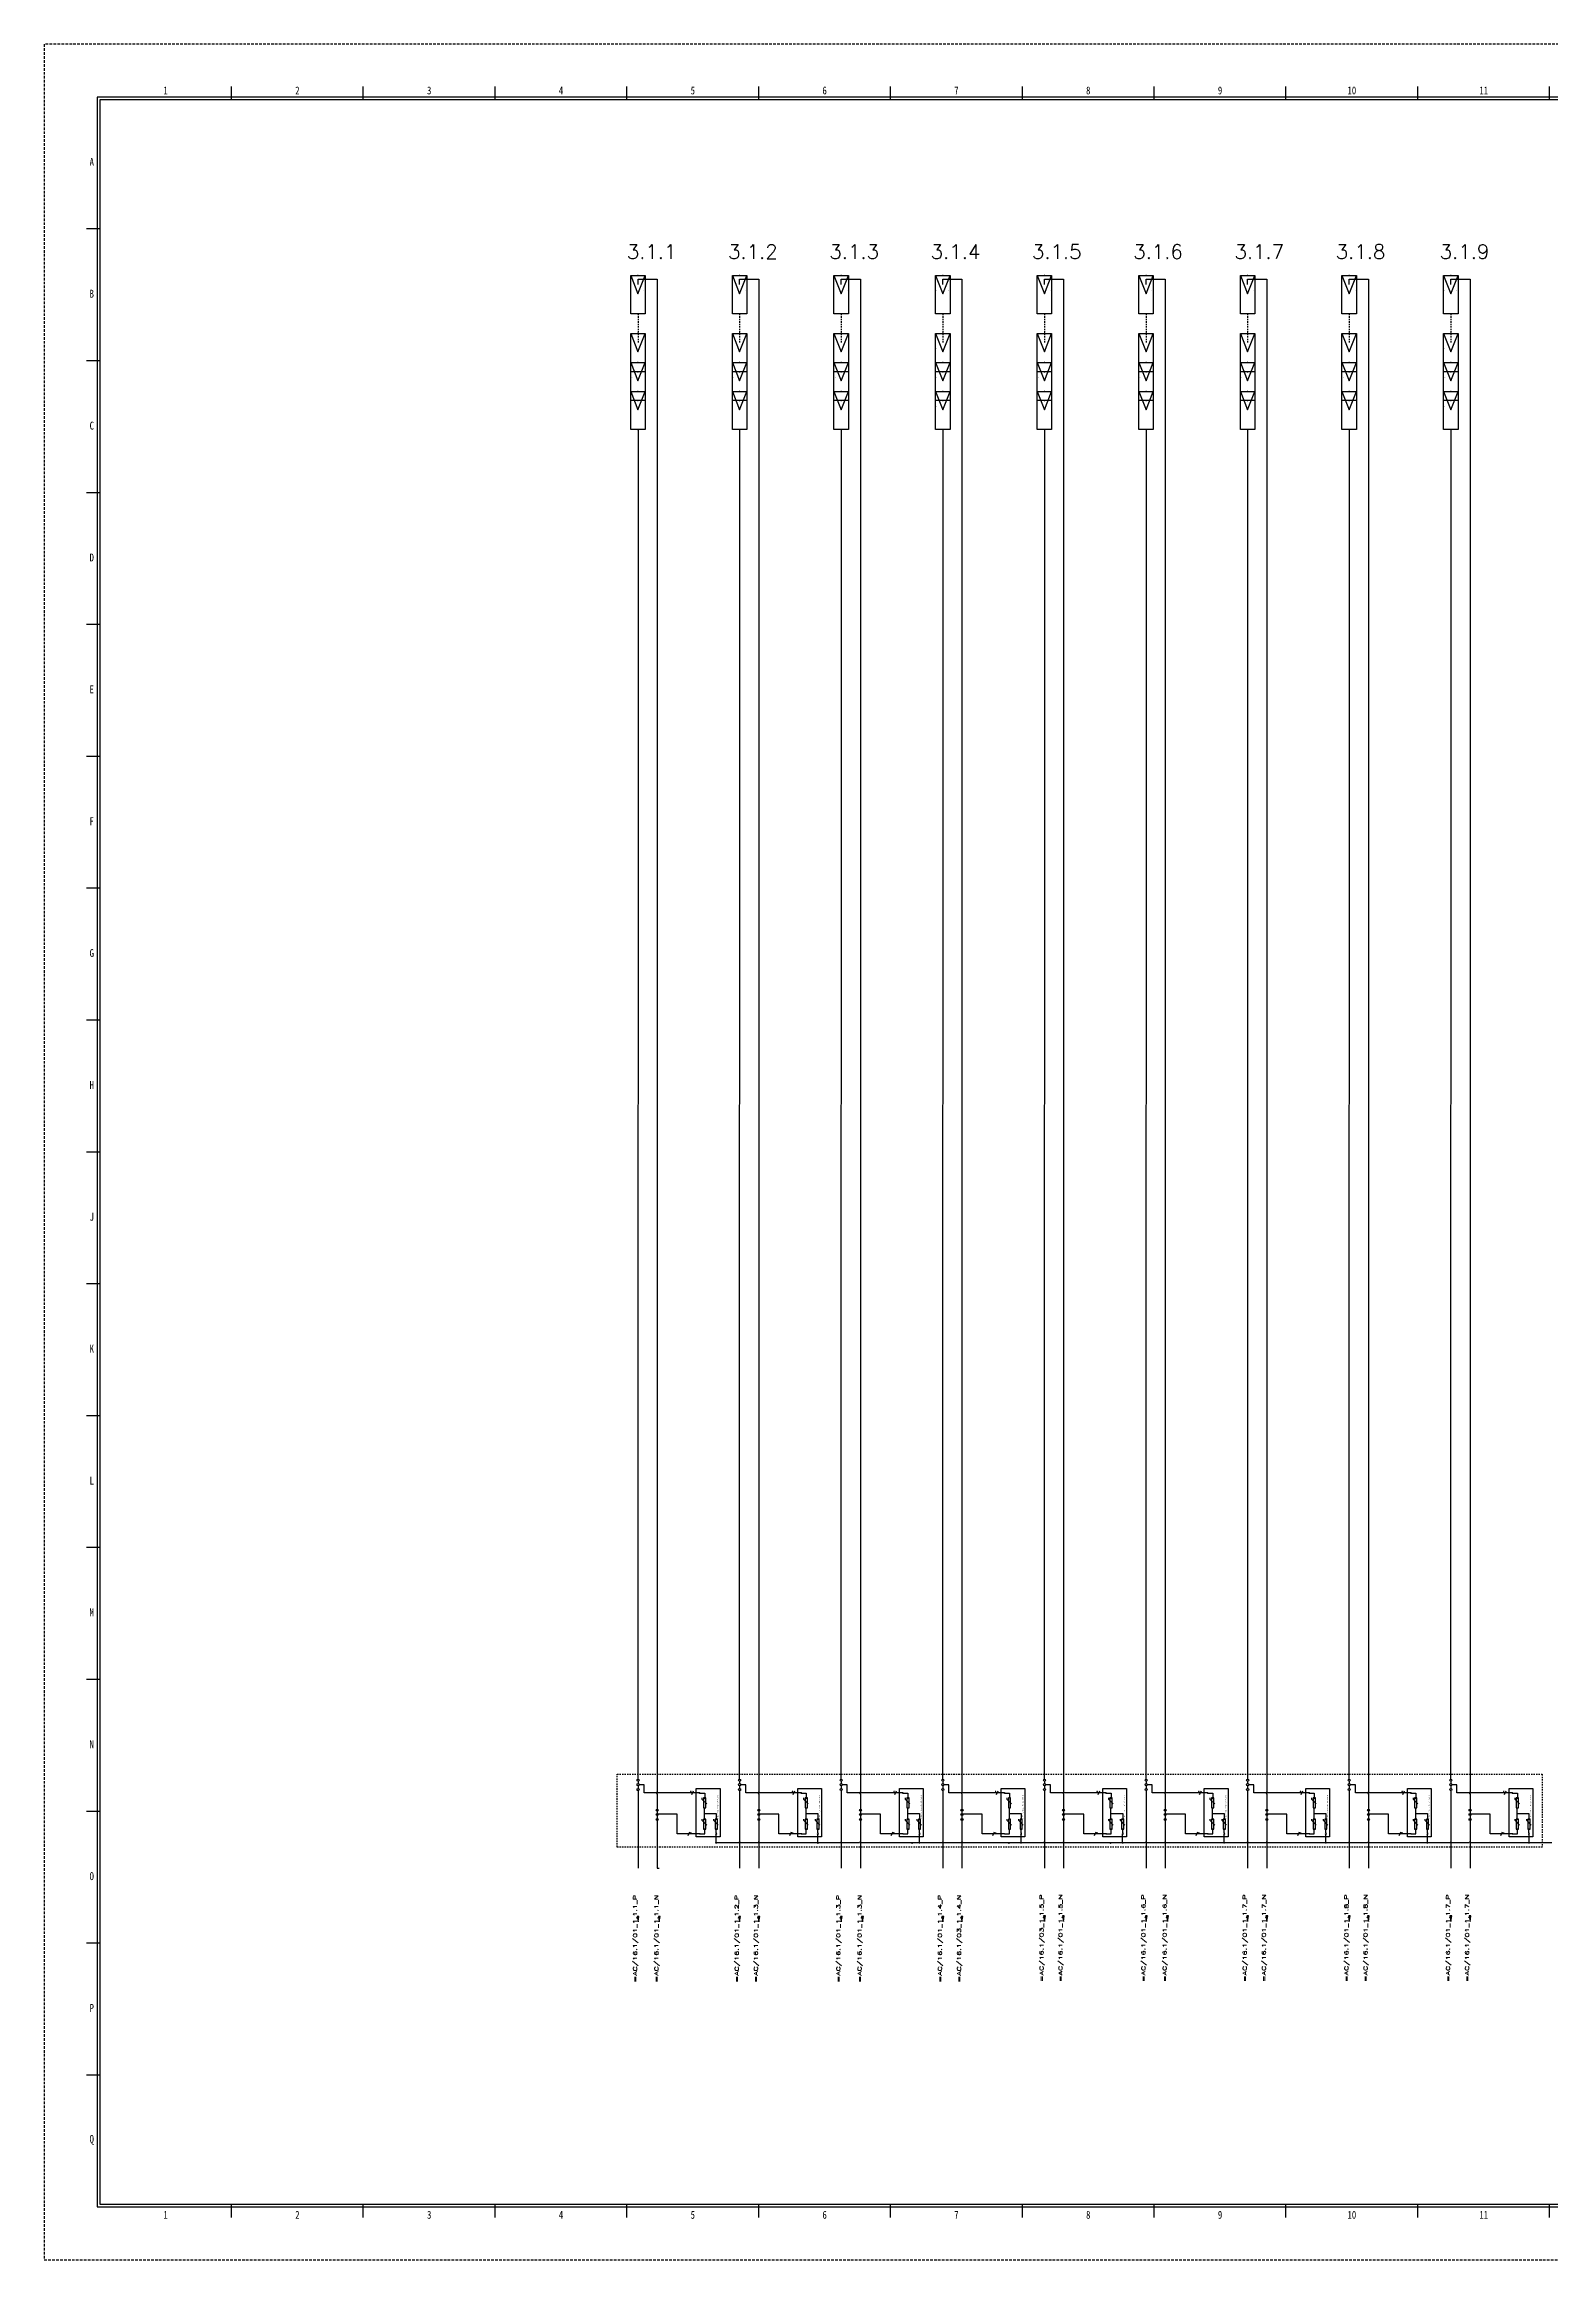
# Model space of a CAD drawing. Header units: inches. Extents: x 6 to 1968, y -75 to 125.
# Drawn here: x 1043.3 to 1179.5, y -75.3 to 124.8 of the extents above; entities that cross this region are included whole.
import ezdxf
from ezdxf.enums import TextEntityAlignment as Align

# ---------------------------------------------------------------- set-up
doc = ezdxf.new("R2010")
doc.units = ezdxf.units.IN
doc.header["$MEASUREMENT"] = 0
doc.linetypes.add('DASHEDX2', pattern=[1.5, 1, -0.5])
doc.linetypes.add('HIDDEN2', pattern=[0.1875, 0.125, -0.0625])
for name, color, linetype in [('COMMENT', 4, 'Continuous'), ('GRN_10AWG', 3, 'Continuous'), ('GRN_12AWG', 3, 'Continuous'), ('GRY_20AWG', 9, 'Continuous'), ('LOCBOX', 92, 'HIDDEN2'), ('MISC', 2, 'Continuous'), ('RED_12AWG', 1, 'Continuous'), ('SYMS', 7, 'Continuous'), ('TAGS', 51, 'Continuous'), ('Title Block', 7, 'Continuous'), ('WIREREF', 61, 'Continuous'), ('ZUWAKU', 7, 'Continuous')]:
    doc.layers.add(name, color=color, linetype=linetype)
doc.styles.add('WD', font='romans.shx')
doc.styles.add('WD_IEC', font='isocp2.shx', dxfattribs={"width": 0.9, "height": 4})

# ---------------------------------------------------------------- blocks, each defined once
blk = doc.blocks.new('HA1S4')
for points in [[(0, 0), (-0.031, 0), (0, -0.094), (0.031, 0), (0, 0)], [(0.016, -0.011), (-0.016, -0.011), (0, -0.058), (0.016, -0.011)]]:
    blk.add_lwpolyline(points)
at = {"style": 'WD', "flags": 1}
for tag, p in [('X2TERM01', (0, 0)), ('SIGCODE', (0.035, -0.083))]:
    blk.add_attdef(tag, p, '', height=0.01, dxfattribs=at)
at = {"style": 'WD', "width": 0.7}
for tag, p in [('XREF', (0.088, -0.062)), ('DESC1', (0.088, 0.113))]:
    blk.add_attdef(tag, p, '', height=0.125, dxfattribs=at)
at = {"style": 'WD', "width": 0.8, "flags": 8}
blk.add_attdef('WIRENO', text='', height=0.125, dxfattribs=at).set_placement((0, -0.259), align=Align.CENTER)
blk = doc.blocks.new('WDDOT')
for radius in [0.03, 0.0187, 0.00929]:
    blk.add_circle((0, 0), radius)
blk = doc.blocks.new('HT0_01')
for p, q in [((-0.0625, 0.0625), (0.0625, 0.0625)), ((-0.0625, -0.0625), (-0.0625, 0.0625)), ((0.0625, 0.0625), (0.0625, -0.0625)), ((0.0625, -0.0625), (-0.0625, -0.0625))]:
    blk.add_line(p, q)
at = {"style": 'WD', "flags": 1}
for tag, p in [('X4TERM01', (-0.0625, 0)), ('X2TERM01', (0, 0.0625)), ('X1TERM01', (0.0625, 0)), ('X8TERM01', (0, -0.0625))]:
    blk.add_attdef(tag, p, '', height=0.01, dxfattribs=at)
blk = doc.blocks.new('PVM')
at = {"color": 5}
for p, q in [((2.64, 1), (1.37, 0.5)), ((1.37, 0.5), (2.64, 0))]:
    blk.add_line(p, q, dxfattribs=at)
blk.add_lwpolyline([(0, 1), (2.64, 1), (2.64, 0), (0, 0)], close=True, dxfattribs=at)
at = {"layer": 'SYMS', "color": 5, "xscale": 0.3699338068975089, "yscale": 0.3699338068975089, "zscale": 0.3699338068975089}
for p in [(0, 0.5), (2.64, 0.5)]:
    blk.add_blockref('HT0_01', p, dxfattribs=at)
at = {"color": 5, "char_height": 0.065, "attachment_point": 1}
for s, insert, rotation in [('+', (1.62, 0.88), 180), ('-', (1.57, 0.07), 90)]:
    blk.add_mtext_dynamic_manual_height_columns(s, width=0.0989, gutter_width=0.325, heights=[0], dxfattribs=dict(at, insert=insert, rotation=rotation))
blk = doc.blocks.new('HT0_02')
blk.add_circle((0, 0), 0.0699)
at = {"style": 'WD', "flags": 1}
for tag, p in [('X4TERM01', (-0.07, 0)), ('X2TERM01', (0, 0.07)), ('X1TERM01', (0.07, 0)), ('X8TERM01', (0, -0.07))]:
    blk.add_attdef(tag, p, '', height=0.01, dxfattribs=at)
blk = doc.blocks.new('HGND4')
for p, q in [((0, 0), (10, 0)), ((10, -4), (10, 4)), ((11, -2), (11, 2)), ((12, -1), (12, 1))]:
    blk.add_line(p, q)
blk.add_circle((10, 0), 5)
at = {"style": 'WD_IEC'}
for tag, p in [('TAG1', (2, 5)), ('INST', (2, 12)), ('LOC', (2, 8))]:
    blk.add_attdef(tag, text='', height=2.5, dxfattribs=at).set_placement(p, align=Align.RIGHT)
at = {"style": 'WD_IEC', "flags": 1}
blk.add_attdef('X4TERM01', (0, 0), '', height=0.32, dxfattribs=at)
blk = doc.blocks.new('VT0_05')
blk.add_lwpolyline([(0.1, -0.1), (0, 0.1), (-0.1, -0.1)], close=True)
at = {"style": 'WD', "flags": 1}
for tag, p in [('X2TERM01', (0, 0.1)), ('X1TERM01', (0, 0)), ('X4TERM01', (0, 0)), ('X8TERM01', (0, -0.1))]:
    blk.add_attdef(tag, p, '', height=0.01, dxfattribs=at)
blk = doc.blocks.new('Lightening Surge Arrestor')
at = {"color": 7}
for p, q in [((0.5, 2.92), (0.5, 2.83)), ((0.5, 2.83), (0.83, 2.5)), ((0.5, 1.46), (0.5, 1.37)), ((0.5, 1.37), (0.83, 1.04)), ((1.31, 1.46), (1.31, 1.37)), ((1.31, 1.37), (1.63, 1.04))]:
    blk.add_line(p, q, dxfattribs=at)
for points in [[(0.11, 3.57), (1.75, 3.57), (1.75, 0.22), (0.11, 0.22)], [(0.77, 2.92), (0.61, 2.92), (0.61, 2.23), (0.77, 2.23)], [(0.77, 1.46), (0.61, 1.46), (0.61, 0.76), (0.77, 0.76)], [(1.57, 1.46), (1.42, 1.46), (1.42, 0.76), (1.57, 0.76)]]:
    blk.add_lwpolyline(points, close=True, dxfattribs=at)
at = {"layer": 'GRY_20AWG', "color": 7}
blk.add_line((1.49, 0.5), (1.49, 0.47), dxfattribs=at)
at = {"layer": 'RED_12AWG', "color": 7}
for p, q in [((0.38, 3.25), (0.69, 3.25)), ((0.69, 3.25), (0.69, 2.93)), ((0.69, 2.92), (0.68, 2.92)), ((0.68, 1.46), (0.68, 2.23)), ((0.68, 1.83), (1.49, 1.83)), ((1.49, 1.83), (1.49, 1.47)), ((0.69, 1.46), (0.68, 1.46)), ((0.69, 0.43), (0.69, 0.77)), ((1.49, 0.5), (1.49, 0.76))]:
    blk.add_line(p, q, dxfattribs=at)
at = {"layer": 'RED_12AWG', "color": 0}
blk.add_line((0.38, 0.43), (0.69, 0.43), dxfattribs=at)
at = {"layer": 'SYMS', "color": 7}
for name, p, xscale, yscale, zscale in [('HT0_02', (0.36, 3.25), 0.3314421991292846, 0.3314421991292846, 0.3314421991292846), ('VT0_05', (0.69, 2.92), 0.1052161047490845, 0.1052161047490845, 0.1052161047490845), ('VT0_05', (0.69, 1.46), 0.1052161047490845, 0.1052161047490845, 0.1052161047490845), ('HT0_02', (0.69, 1.46), 0.01504368401050088, 0.01504368401050088, 0.01504368401050088), ('VT0_05', (1.49, 1.46), 0.1052161047490845, 0.1052161047490845, 0.1052161047490845)]:
    blk.add_blockref(name, p, dxfattribs=dict(at, xscale=xscale, yscale=yscale, zscale=zscale))
at = {"layer": 'SYMS', "color": 7, "xscale": -0.1052161047490845, "yscale": 0.1052161047490845, "zscale": 0.1052161047490845, "rotation": 180}
for p in [(0.69, 2.23), (0.69, 0.77), (1.49, 0.77)]:
    blk.add_blockref('VT0_05', p, dxfattribs=at)
at = {"layer": 'SYMS', "xscale": 0.3314421991292846, "yscale": 0.3314421991292846, "zscale": 0.3314421991292846}
blk.add_blockref('HT0_02', (0.36, 0.43), dxfattribs=at)
at = {"layer": 'SYMS', "color": 7}
ref = blk.add_blockref('HGND4', (1.49, 0.47), dxfattribs=dict(at, xscale=0.005, yscale=0.005, zscale=0.005, rotation=270))
ref.add_attrib('TAG1', 'PE', dxfattribs={"layer": 'TAGS', "height": 0.0125, "rotation": 270, "style": 'WD_IEC'}).set_placement((1.51, 0.46), align=Align.RIGHT)
at = {"color": 7, "insert": (1.57, 1.49), "char_height": 0.065, "attachment_point": 1, "rotation": 90}
blk.add_mtext_dynamic_manual_height_columns('YCS6-C-T1/T2-1000DC-PV/20KA-40KA', width=1.8749, gutter_width=0.325, heights=[0], dxfattribs=at)
at = {"color": 7}
for tag, p in [('+', (0.45, 3.31)), ('-', (0.46, 0.49))]:
    blk.add_attdef(tag, p, '', height=0.065, dxfattribs=at)
blk.add_attdef('YCS6-C-T1/T2-1000DC-PV/20KA-40KA', (1.65, 1.49), '', height=0.065, rotation=90, dxfattribs=at)
blk = doc.blocks.new('VT0_02')
blk.add_circle((0, 0), 0.0699)
at = {"style": 'WD', "flags": 1}
for tag, p in [('X4TERM01', (-0.07, 0)), ('X2TERM01', (0, 0.07)), ('X1TERM01', (0.07, 0)), ('X8TERM01', (0, -0.07))]:
    blk.add_attdef(tag, p, '', height=0.01, dxfattribs=at)
blk = doc.blocks.new('HW01')
for p, q in [((0.06, 0.12), (-0.06, -0.12)), ((0.03, 0), (-0.03, 0))]:
    blk.add_line(p, q)
at = {"style": 'WD', "width": 0.8}
blk.add_attdef('TAG1', text='', height=0.125, dxfattribs=at).set_placement((-0.03, 0.03), align=Align.RIGHT)
at = {"style": 'WD', "width": 0.7, "flags": 1}
for tag, p in [('INST', (0, 0.36)), ('LOC', (0, 0.19)), ('DESC1', (0, -0.46)), ('DESC2', (0, -0.61)), ('XREF', (0, -0.3))]:
    blk.add_attdef(tag, text='', height=0.125, dxfattribs=at).set_placement(p, align=Align.CENTER)
at = {"style": 'WD', "flags": 1}
for tag, p in [('X4TERM01', (-0.03, 0)), ('X1TERM01', (0.03, 0))]:
    blk.add_attdef(tag, p, '', height=0.0125, dxfattribs=at)
at = {"linetype": 'Continuous', "style": 'WD', "flags": 9}
blk.add_attdef('ASSYCODE', text='', height=0.01, dxfattribs=at).set_placement((0.03, 0.04), align=Align.CENTER)
at = {"style": 'WD'}
for tag, p in [('X2LINK', (0, 0.12)), ('X8LINK', (0, -0.12))]:
    blk.add_attdef(tag, p, '', height=0.01, dxfattribs=at)
at = {"style": 'WD', "flags": 9}
blk.add_attdef('FAMILY', text='', height=0.01, dxfattribs=at).set_placement((0.02, 0.12), align=Align.CENTER)
at = {"style": 'WD', "width": 0.8}
blk.add_attdef('RATING1', (0.09, 0.03), '', height=0.125, dxfattribs=at)
at = {"style": 'WD', "width": 0.8, "flags": 1}
blk.add_attdef('MFG', text='', height=0.0938, dxfattribs=at).set_placement((-0.12, -0.03), align=Align.TOP_RIGHT)
blk.add_attdef('CAT', text='', height=0.0938, dxfattribs=at).set_placement((0.03, -0.03), align=Align.TOP_LEFT)
blk = doc.blocks.new('JIS_border_a0')
at = {"layer": 'ZUWAKU'}
for p, q in [((71, 819), (71, 824)), ((121, 819), (121, 824)), ((171, 819), (171, 824)), ((221, 819), (221, 824)), ((271, 819), (271, 824)), ((321, 819), (321, 824)), ((371, 819), (371, 824)), ((421, 819), (421, 824)), ((471, 819), (471, 824)), ((521, 819), (521, 824)), ((571, 819), (571, 824)), ((21, 770), (16, 770)), ((21, 720), (16, 720)), ((21, 670), (16, 670)), ((21, 620), (16, 620)), ((21, 570), (16, 570)), ((21, 520), (16, 520)), ((21, 470), (16, 470)), ((21, 420), (16, 420)), ((21, 370), (16, 370)), ((21, 320), (16, 320)), ((21, 270), (16, 270)), ((21, 220), (16, 220)), ((21, 170), (16, 170)), ((21, 120), (16, 120)), ((21, 70), (16, 70)), ((71, 16), (71, 21)), ((121, 16), (121, 21)), ((171, 16), (171, 21)), ((221, 16), (221, 21)), ((271, 16), (271, 21)), ((321, 16), (321, 21)), ((371, 16), (371, 21)), ((421, 16), (421, 21)), ((471, 16), (471, 21)), ((521, 16), (521, 21)), ((571, 16), (571, 21))]:
    blk.add_line(p, q, dxfattribs=at)
at = {"layer": 'ZUWAKU', "color": 5}
for p, q in [((20, 820), (20, 20)), ((1169, 820), (20, 820)), ((21, 819), (21, 21)), ((1168, 819), (21, 819)), ((20, 20), (1169, 20)), ((21, 21), (1168, 21))]:
    blk.add_line(p, q, dxfattribs=at)
at = {"layer": 'ZUWAKU', "color": 5, "linetype": 'DASHEDX2'}
blk.add_lwpolyline([(0, 0), (1188, 0), (1188, 840), (0, 840)], close=True, dxfattribs=at)
at = {"layer": 'COMMENT', "width": 0.8}
for s, p in [('1', (46, 822.5)), ('2', (96, 822.5)), ('3', (146, 822.5)), ('4', (196, 822.5)), ('5', (246, 822.5)), ('6', (296, 822.5)), ('7', (346, 822.5)), ('8', (396, 822.5)), ('9', (446, 822.5)), ('10', (496, 822.5)), ('11', (546, 822.5)), ('A', (18, 795.43)), ('B', (18, 745.43)), ('C', (18, 695.43)), ('D', (18, 645.43)), ('E', (18, 595.43)), ('F', (18, 545.43)), ('G', (18, 495.43)), ('H', (18, 445.43)), ('J', (18, 395.43)), ('K', (18, 345.43)), ('L', (18, 295.43)), ('M', (18, 245.43)), ('N', (18, 195.43)), ('O', (18, 145.43)), ('P', (18, 95.43)), ('Q', (18, 45.43)), ('1', (46, 17)), ('2', (96, 17)), ('3', (146, 17)), ('4', (196, 17)), ('5', (246, 17)), ('6', (296, 17)), ('7', (346, 17)), ('8', (396, 17)), ('9', (446, 17)), ('10', (496, 17)), ('11', (546, 17))]:
    blk.add_text(s, height=3, dxfattribs=at).set_placement(p, align=Align.MIDDLE)

msp = doc.modelspace()

# ---------------------------------------------------------------- linework, layer by layer
at = {"layer": 'GRN_10AWG'}
for p, q in [((1113.18, -37.65), (1113.18, -36.87)), ((1122.36, -37.65), (1122.36, -36.87)), ((1131.54, -37.65), (1131.54, -36.87)), ((1149.89, -37.65), (1149.89, -36.87))]:
    msp.add_line(p, q, dxfattribs=at)
at = {"layer": 'GRN_10AWG', "color": 7}
for p, q in [((1140.71, -37.65), (1140.71, -36.87)), ((1159.07, -37.65), (1159.07, -36.87)), ((1168.25, -37.65), (1168.25, -36.87)), ((1177.43, -37.65), (1177.43, -36.87))]:
    msp.add_line(p, q, dxfattribs=at)
at = {"layer": 'GRN_12AWG'}
for p, q in [((1104, -37.64), (1104, -36.85)), ((1104.15, -37.64), (1104, -37.64)), ((1106.04, -37.64), (1104.15, -37.64)), ((1107.77, -37.64), (1106.17, -37.64)), ((1115.22, -37.64), (1107.9, -37.64)), ((1116.95, -37.64), (1115.35, -37.64)), ((1124.4, -37.64), (1117.08, -37.64)), ((1133.58, -37.64), (1126.26, -37.64)), ((1135.31, -37.64), (1133.71, -37.64)), ((1142.76, -37.64), (1135.44, -37.64)), ((1144.49, -37.64), (1142.89, -37.64)), ((1151.94, -37.64), (1144.62, -37.64)), ((1153.67, -37.64), (1152.07, -37.64)), ((1161.12, -37.64), (1153.8, -37.64)), ((1162.85, -37.64), (1161.25, -37.64)), ((1170.3, -37.64), (1162.98, -37.64)), ((1172.03, -37.64), (1170.43, -37.64)), ((1179.48, -37.64), (1172.16, -37.64))]:
    msp.add_line(p, q, dxfattribs=at)
at = {"layer": 'GRN_12AWG', "color": 7}
msp.add_line((1126.13, -37.64), (1124.53, -37.64), dxfattribs=at)
at = {"layer": 'GRN_12AWG'}
for centre in [(1106.11, -37.64), (1107.84, -37.64), (1115.29, -37.64), (1117.02, -37.64), (1133.65, -37.64), (1135.38, -37.64), (1142.83, -37.64), (1144.56, -37.64), (1152.01, -37.64), (1153.74, -37.64), (1161.19, -37.64), (1170.37, -37.64), (1172.1, -37.64)]:
    msp.add_arc(centre, 0.0654, 0, 180, dxfattribs=at)
at = {"layer": 'GRN_12AWG', "color": 7}
for centre in [(1124.47, -37.64), (1126.2, -37.64), (1162.92, -37.64)]:
    msp.add_arc(centre, 0.0654, 0, 180, dxfattribs=at)
at = {"layer": 'LOCBOX', "color": 7}
msp.add_lwpolyline([(1095.04, -31.45), (1178.63, -31.45), (1178.63, -38.02), (1095.04, -38.02)], close=True, dxfattribs=at)
at = {"layer": 'RED_12AWG', "color": 7}
for p, q in [((1096.93, 103.08), (1096.93, 103.57)), ((1096.93, 103.57), (1098.66, 103.57)), ((1106.11, 103.08), (1106.11, 103.57)), ((1106.11, 103.57), (1107.84, 103.57)), ((1115.29, 103.08), (1115.29, 103.57)), ((1115.29, 103.57), (1117.02, 103.57)), ((1124.47, 103.08), (1124.47, 103.57)), ((1124.47, 103.57), (1126.2, 103.57)), ((1133.65, 103.08), (1133.65, 103.57)), ((1133.65, 103.57), (1135.38, 103.57)), ((1142.83, 103.08), (1142.83, 103.57)), ((1142.83, 103.57), (1144.56, 103.57)), ((1152.01, 103.08), (1152.01, 103.57)), ((1152.01, 103.57), (1153.74, 103.57)), ((1161.19, 103.08), (1161.19, 103.57)), ((1161.19, 103.57), (1162.92, 103.57)), ((1170.37, 103.08), (1170.37, 103.57)), ((1170.37, 103.57), (1172.1, 103.57)), ((1096.93, -32.08), (1096.93, -32.3)), ((1096.93, -32.48), (1096.93, -32.75)), ((1096.93, -32.93), (1096.93, -39.92)), ((1097.48, -32.41), (1097.02, -32.41)), ((1097.48, -33.14), (1097.48, -32.41)), ((1101.78, -33.14), (1097.48, -33.14)), ((1098.66, -33.21), (1098.66, -39.92)), ((1102.51, -33.14), (1101.87, -33.14)), ((1106.11, -32.08), (1106.11, -32.3)), ((1106.11, -32.48), (1106.11, -32.75)), ((1106.11, -32.93), (1106.11, -39.92)), ((1106.66, -32.41), (1106.2, -32.41)), ((1106.66, -33.14), (1106.66, -32.41)), ((1110.96, -33.14), (1106.66, -33.14)), ((1107.84, -33.21), (1107.84, -39.92)), ((1111.69, -33.14), (1111.05, -33.14)), ((1115.29, -32.08), (1115.29, -32.3)), ((1115.29, -32.48), (1115.29, -32.75)), ((1115.29, -32.93), (1115.29, -39.92)), ((1115.84, -32.41), (1115.38, -32.41)), ((1115.84, -33.14), (1115.84, -32.41)), ((1120.14, -33.14), (1115.84, -33.14)), ((1117.02, -33.21), (1117.02, -39.92)), ((1120.87, -33.14), (1120.23, -33.14)), ((1124.47, -32.08), (1124.47, -32.3)), ((1124.47, -32.48), (1124.47, -32.75)), ((1124.47, -32.93), (1124.47, -39.92)), ((1125.02, -32.41), (1124.56, -32.41)), ((1125.02, -33.14), (1125.02, -32.41)), ((1129.32, -33.14), (1125.02, -33.14)), ((1126.2, -33.21), (1126.2, -39.92)), ((1130.05, -33.14), (1129.41, -33.14)), ((1133.65, -32.08), (1133.65, -32.3)), ((1133.65, -32.48), (1133.65, -32.75)), ((1133.65, -32.93), (1133.65, -39.92)), ((1134.2, -32.41), (1133.74, -32.41)), ((1134.2, -33.14), (1134.2, -32.41)), ((1138.5, -33.14), (1134.2, -33.14)), ((1135.38, -33.21), (1135.38, -39.92)), ((1139.23, -33.14), (1138.59, -33.14)), ((1142.83, -32.08), (1142.83, -32.3)), ((1142.83, -32.48), (1142.83, -32.75)), ((1142.83, -32.93), (1142.83, -39.92)), ((1143.38, -32.41), (1142.92, -32.41)), ((1143.38, -33.14), (1143.38, -32.41)), ((1147.68, -33.14), (1143.38, -33.14)), ((1144.56, -33.21), (1144.56, -39.92)), ((1148.41, -33.14), (1147.77, -33.14)), ((1152.01, -32.08), (1152.01, -32.3)), ((1152.01, -32.48), (1152.01, -32.75)), ((1152.01, -32.93), (1152.01, -39.92)), ((1152.56, -32.41), (1152.1, -32.41)), ((1152.56, -33.14), (1152.56, -32.41)), ((1156.86, -33.14), (1152.56, -33.14)), ((1153.74, -33.21), (1153.74, -39.92)), ((1157.59, -33.14), (1156.94, -33.14)), ((1161.19, -32.08), (1161.19, -32.3)), ((1161.19, -32.48), (1161.19, -32.75)), ((1161.19, -32.93), (1161.19, -39.92)), ((1161.74, -32.41), (1161.28, -32.41)), ((1161.74, -33.14), (1161.74, -32.41)), ((1166.04, -33.14), (1161.74, -33.14)), ((1162.92, -33.21), (1162.92, -39.92)), ((1166.77, -33.14), (1166.12, -33.14)), ((1170.37, -32.08), (1170.37, -32.3)), ((1170.37, -32.48), (1170.37, -32.75)), ((1170.37, -32.93), (1170.37, -39.92)), ((1170.92, -32.41), (1170.46, -32.41)), ((1170.92, -33.14), (1170.92, -32.41)), ((1175.22, -33.14), (1170.92, -33.14)), ((1172.1, -33.21), (1172.1, -39.92)), ((1175.95, -33.14), (1175.3, -33.14)), ((1098.66, -34.78), (1098.66, -34.99)), ((1098.66, -35.18), (1098.66, -35.44)), ((1100.48, -35.05), (1098.75, -35.05)), ((1100.48, -36.84), (1100.48, -35.05)), ((1109.66, -35.05), (1107.93, -35.05)), ((1109.66, -36.84), (1109.66, -35.05)), ((1117.02, -34.78), (1117.02, -34.99)), ((1117.02, -35.18), (1117.02, -35.44)), ((1118.84, -35.05), (1117.11, -35.05)), ((1118.84, -36.84), (1118.84, -35.05)), ((1126.2, -34.78), (1126.2, -34.99)), ((1126.2, -35.18), (1126.2, -35.44)), ((1128.02, -35.05), (1126.29, -35.05)), ((1128.02, -36.84), (1128.02, -35.05)), ((1135.38, -34.78), (1135.38, -34.99)), ((1135.38, -35.18), (1135.38, -35.44)), ((1137.2, -35.05), (1135.47, -35.05)), ((1137.2, -36.84), (1137.2, -35.05)), ((1144.56, -34.78), (1144.56, -34.99)), ((1144.56, -35.18), (1144.56, -35.44)), ((1146.38, -35.05), (1144.65, -35.05)), ((1146.38, -36.84), (1146.38, -35.05)), ((1153.74, -34.78), (1153.74, -34.99)), ((1153.74, -35.18), (1153.74, -35.44)), ((1155.56, -35.05), (1153.83, -35.05)), ((1155.56, -36.84), (1155.56, -35.05)), ((1162.92, -34.78), (1162.92, -34.99)), ((1162.92, -35.18), (1162.92, -35.44)), ((1164.74, -35.05), (1163.01, -35.05)), ((1164.74, -36.84), (1164.74, -35.05)), ((1172.1, -34.78), (1172.1, -34.99)), ((1172.1, -35.18), (1172.1, -35.44)), ((1173.92, -35.05), (1172.19, -35.05)), ((1173.92, -36.84), (1173.92, -35.05)), ((1101.46, -36.84), (1100.48, -36.84)), ((1102.51, -36.84), (1101.54, -36.84)), ((1110.64, -36.84), (1109.66, -36.84)), ((1111.69, -36.84), (1110.72, -36.84)), ((1119.82, -36.84), (1118.84, -36.84)), ((1120.87, -36.84), (1119.9, -36.84)), ((1129, -36.84), (1128.02, -36.84)), ((1130.05, -36.84), (1129.08, -36.84)), ((1138.18, -36.84), (1137.2, -36.84)), ((1139.23, -36.84), (1138.26, -36.84)), ((1147.36, -36.84), (1146.38, -36.84)), ((1148.41, -36.84), (1147.44, -36.84)), ((1156.54, -36.84), (1155.56, -36.84)), ((1157.59, -36.84), (1156.62, -36.84)), ((1165.72, -36.84), (1164.74, -36.84)), ((1166.77, -36.84), (1165.8, -36.84)), ((1174.89, -36.84), (1173.92, -36.84)), ((1175.95, -36.84), (1174.98, -36.84)), ((1098.66, -39.92), (1098.85, -39.92))]:
    msp.add_line(p, q, dxfattribs=at)
at = {"layer": 'RED_12AWG', "color": 7, "ltscale": 2}
for p, q in [((1098.66, 103.57), (1098.66, -33.08)), ((1107.84, 103.57), (1107.84, -33.08)), ((1117.02, 103.57), (1117.02, -33.08)), ((1126.2, 103.57), (1126.2, -33.08)), ((1135.38, 103.57), (1135.38, -33.08)), ((1144.56, 103.57), (1144.56, -33.08)), ((1153.74, 103.57), (1153.74, -33.08)), ((1162.92, 103.57), (1162.92, -33.08)), ((1172.1, 103.57), (1172.1, -33.08)), ((1096.93, 89.95), (1096.9, -31.9)), ((1106.11, 89.95), (1106.08, -31.9)), ((1115.29, 89.95), (1115.26, -31.9)), ((1124.47, 89.95), (1124.44, -31.9)), ((1133.65, 89.95), (1133.62, -31.9)), ((1142.83, 89.95), (1142.8, -31.9)), ((1152.01, 89.95), (1151.98, -31.9)), ((1161.19, 89.95), (1161.16, -31.9)), ((1170.37, 89.95), (1170.34, -31.9))]:
    msp.add_line(p, q, dxfattribs=at)
at = {"layer": 'RED_12AWG', "color": 7, "linetype": 'HIDDEN2'}
for p, q in [((1096.93, 100.44), (1096.93, 97.83)), ((1106.11, 100.44), (1106.11, 97.83)), ((1115.29, 100.44), (1115.29, 97.83)), ((1124.47, 100.44), (1124.47, 97.83)), ((1133.65, 100.44), (1133.65, 97.83)), ((1142.83, 100.44), (1142.83, 97.83)), ((1152.01, 100.44), (1152.01, 97.83)), ((1161.19, 100.44), (1161.19, 97.83)), ((1170.37, 100.44), (1170.37, 97.83))]:
    msp.add_line(p, q, dxfattribs=at)
at = {"layer": 'RED_12AWG', "color": 7}
for centre in [(1098.66, -33.14), (1107.84, -33.14), (1117.02, -33.14), (1126.2, -33.14), (1135.38, -33.14), (1144.56, -33.14), (1153.74, -33.14), (1162.92, -33.14), (1172.1, -33.14)]:
    msp.add_arc(centre, 0.0654, 90, 270, dxfattribs=at)

# ---------------------------------------------------------------- block references
at = {"xscale": 0.2381753094695285, "yscale": 0.2381753094695285, "zscale": 0.2381753094695285}
msp.add_blockref('JIS_border_a0', (1043.29, -75.29), dxfattribs=at)
at = {"layer": 'RED_12AWG', "color": 7, "xscale": 1.307144824541121, "yscale": 1.307144824541121, "zscale": 1.307144824541121}
for name, p in [('VT0_02', (1096.93, -31.99)), ('VT0_02', (1106.11, -31.99)), ('VT0_02', (1115.29, -31.99)), ('VT0_02', (1124.47, -31.99)), ('VT0_02', (1133.65, -31.99)), ('VT0_02', (1142.83, -31.99)), ('VT0_02', (1152.01, -31.99)), ('VT0_02', (1161.19, -31.99)), ('VT0_02', (1170.37, -31.99)), ('VT0_02', (1096.93, -32.39)), ('VT0_02', (1096.93, -32.84)), ('Lightening Surge Arrestor', (1102.05, -37.4)), ('VT0_02', (1106.11, -32.39)), ('VT0_02', (1106.11, -32.84)), ('Lightening Surge Arrestor', (1111.23, -37.4)), ('VT0_02', (1115.29, -32.39)), ('VT0_02', (1115.29, -32.84)), ('Lightening Surge Arrestor', (1120.41, -37.4)), ('VT0_02', (1124.47, -32.39)), ('VT0_02', (1124.47, -32.84)), ('Lightening Surge Arrestor', (1129.59, -37.4)), ('VT0_02', (1133.65, -32.39)), ('VT0_02', (1133.65, -32.84)), ('Lightening Surge Arrestor', (1138.77, -37.4)), ('VT0_02', (1142.83, -32.39)), ('VT0_02', (1142.83, -32.84)), ('Lightening Surge Arrestor', (1147.95, -37.4)), ('VT0_02', (1152.01, -32.39)), ('VT0_02', (1152.01, -32.84)), ('Lightening Surge Arrestor', (1157.12, -37.4)), ('VT0_02', (1161.19, -32.39)), ('VT0_02', (1161.19, -32.84)), ('Lightening Surge Arrestor', (1166.3, -37.4)), ('VT0_02', (1170.37, -32.39)), ('VT0_02', (1170.37, -32.84)), ('Lightening Surge Arrestor', (1175.48, -37.4)), ('VT0_02', (1098.66, -34.69)), ('VT0_02', (1098.66, -35.08)), ('VT0_02', (1098.66, -35.54)), ('VT0_02', (1107.84, -34.69)), ('VT0_02', (1107.84, -35.08)), ('VT0_02', (1107.84, -35.54)), ('VT0_02', (1117.02, -34.69)), ('VT0_02', (1117.02, -35.08)), ('VT0_02', (1117.02, -35.54)), ('VT0_02', (1126.2, -34.69)), ('VT0_02', (1126.2, -35.08)), ('VT0_02', (1126.2, -35.54)), ('VT0_02', (1135.38, -34.69)), ('VT0_02', (1135.38, -35.08)), ('VT0_02', (1135.38, -35.54)), ('VT0_02', (1144.56, -34.69)), ('VT0_02', (1144.56, -35.08)), ('VT0_02', (1144.56, -35.54)), ('VT0_02', (1153.74, -34.69)), ('VT0_02', (1153.74, -35.08)), ('VT0_02', (1153.74, -35.54)), ('VT0_02', (1162.92, -34.69)), ('VT0_02', (1162.92, -35.08)), ('VT0_02', (1162.92, -35.54)), ('VT0_02', (1172.1, -34.69)), ('VT0_02', (1172.1, -35.08)), ('VT0_02', (1172.1, -35.54)), ('WDDOT', (1113.18, -37.65)), ('WDDOT', (1121.69, -37.65)), ('WDDOT', (1130.43, -37.65)), ('WDDOT', (1139.61, -37.65))]:
    msp.add_blockref(name, p, dxfattribs=at)
at = {"layer": 'RED_12AWG', "color": 7}
ref = msp.add_blockref('HW01', (1101.83, -33.14), dxfattribs=dict(at, xscale=1.307144824541121, yscale=1.307144824541121, zscale=1.307144824541121))
ref.add_attrib('TAG1', '+', dxfattribs={"layer": 'TAGS', "height": 0.163, "style": 'WD', "width": 0.8}).set_placement((1101.78, -33.1), align=Align.RIGHT)
ref = msp.add_blockref('HW01', (1111, -33.14), dxfattribs=dict(at, xscale=1.307144824541121, yscale=1.307144824541121, zscale=1.307144824541121))
ref.add_attrib('TAG1', '+', dxfattribs={"layer": 'TAGS', "height": 0.163, "style": 'WD', "width": 0.8}).set_placement((1110.96, -33.1), align=Align.RIGHT)
ref = msp.add_blockref('HW01', (1120.18, -33.14), dxfattribs=dict(at, xscale=1.307144824541121, yscale=1.307144824541121, zscale=1.307144824541121))
ref.add_attrib('TAG1', '+', dxfattribs={"layer": 'TAGS', "height": 0.163, "style": 'WD', "width": 0.8}).set_placement((1120.14, -33.1), align=Align.RIGHT)
ref = msp.add_blockref('HW01', (1129.36, -33.14), dxfattribs=dict(at, xscale=1.307144824541121, yscale=1.307144824541121, zscale=1.307144824541121))
ref.add_attrib('TAG1', '+', dxfattribs={"layer": 'TAGS', "height": 0.163, "style": 'WD', "width": 0.8}).set_placement((1129.32, -33.1), align=Align.RIGHT)
ref = msp.add_blockref('HW01', (1138.54, -33.14), dxfattribs=dict(at, xscale=1.307144824541121, yscale=1.307144824541121, zscale=1.307144824541121))
ref.add_attrib('TAG1', '+', dxfattribs={"layer": 'TAGS', "height": 0.163, "style": 'WD', "width": 0.8}).set_placement((1138.5, -33.1), align=Align.RIGHT)
ref = msp.add_blockref('HW01', (1147.72, -33.14), dxfattribs=dict(at, xscale=1.307144824541121, yscale=1.307144824541121, zscale=1.307144824541121))
ref.add_attrib('TAG1', '+', dxfattribs={"layer": 'TAGS', "height": 0.163, "style": 'WD', "width": 0.8}).set_placement((1147.68, -33.1), align=Align.RIGHT)
ref = msp.add_blockref('HW01', (1156.9, -33.14), dxfattribs=dict(at, xscale=1.307144824541121, yscale=1.307144824541121, zscale=1.307144824541121))
ref.add_attrib('TAG1', '+', dxfattribs={"layer": 'TAGS', "height": 0.163, "style": 'WD', "width": 0.8}).set_placement((1156.86, -33.1), align=Align.RIGHT)
ref = msp.add_blockref('HW01', (1166.08, -33.14), dxfattribs=dict(at, xscale=1.307144824541121, yscale=1.307144824541121, zscale=1.307144824541121))
ref.add_attrib('TAG1', '+', dxfattribs={"layer": 'TAGS', "height": 0.163, "style": 'WD', "width": 0.8}).set_placement((1166.04, -33.1), align=Align.RIGHT)
ref = msp.add_blockref('HW01', (1175.26, -33.14), dxfattribs=dict(at, xscale=1.307144824541121, yscale=1.307144824541121, zscale=1.307144824541121))
ref.add_attrib('TAG1', '+', dxfattribs={"layer": 'TAGS', "height": 0.163, "style": 'WD', "width": 0.8}).set_placement((1175.22, -33.1), align=Align.RIGHT)
ref = msp.add_blockref('HW01', (1101.5, -36.84), dxfattribs=dict(at, xscale=1.307144824541121, yscale=1.307144824541121, zscale=1.307144824541121))
ref.add_attrib('RATING1', '-', (1101.62, -36.8), dxfattribs={"layer": 'MISC', "height": 0.163, "style": 'WD', "width": 0.8})
ref = msp.add_blockref('HW01', (1110.68, -36.84), dxfattribs=dict(at, xscale=1.307144824541121, yscale=1.307144824541121, zscale=1.307144824541121))
ref.add_attrib('RATING1', '-', (1110.8, -36.8), dxfattribs={"layer": 'MISC', "height": 0.163, "style": 'WD', "width": 0.8})
ref = msp.add_blockref('HW01', (1119.86, -36.84), dxfattribs=dict(at, xscale=1.307144824541121, yscale=1.307144824541121, zscale=1.307144824541121))
ref.add_attrib('RATING1', '-', (1119.98, -36.8), dxfattribs={"layer": 'MISC', "height": 0.163, "style": 'WD', "width": 0.8})
ref = msp.add_blockref('HW01', (1129.04, -36.84), dxfattribs=dict(at, xscale=1.307144824541121, yscale=1.307144824541121, zscale=1.307144824541121))
ref.add_attrib('RATING1', '-', (1129.16, -36.8), dxfattribs={"layer": 'MISC', "height": 0.163, "style": 'WD', "width": 0.8})
ref = msp.add_blockref('HW01', (1138.22, -36.84), dxfattribs=dict(at, xscale=1.307144824541121, yscale=1.307144824541121, zscale=1.307144824541121))
ref.add_attrib('RATING1', '-', (1138.34, -36.8), dxfattribs={"layer": 'MISC', "height": 0.163, "style": 'WD', "width": 0.8})
ref = msp.add_blockref('HW01', (1147.4, -36.84), dxfattribs=dict(at, xscale=1.307144824541121, yscale=1.307144824541121, zscale=1.307144824541121))
ref.add_attrib('RATING1', '-', (1147.52, -36.8), dxfattribs={"layer": 'MISC', "height": 0.163, "style": 'WD', "width": 0.8})
ref = msp.add_blockref('HW01', (1156.58, -36.84), dxfattribs=dict(at, xscale=1.307144824541121, yscale=1.307144824541121, zscale=1.307144824541121))
ref.add_attrib('RATING1', '-', (1156.7, -36.8), dxfattribs={"layer": 'MISC', "height": 0.163, "style": 'WD', "width": 0.8})
ref = msp.add_blockref('HW01', (1165.76, -36.84), dxfattribs=dict(at, xscale=1.307144824541121, yscale=1.307144824541121, zscale=1.307144824541121))
ref.add_attrib('RATING1', '-', (1165.88, -36.8), dxfattribs={"layer": 'MISC', "height": 0.163, "style": 'WD', "width": 0.8})
ref = msp.add_blockref('HW01', (1174.94, -36.84), dxfattribs=dict(at, xscale=1.307144824541121, yscale=1.307144824541121, zscale=1.307144824541121))
ref.add_attrib('RATING1', '-', (1175.06, -36.8), dxfattribs={"layer": 'MISC', "height": 0.163, "style": 'WD', "width": 0.8})
at = {"layer": 'RED_12AWG', "color": 1}
ref = msp.add_blockref('HA1S4', (1096.93, -44.29), dxfattribs=dict(at, xscale=2.614289649082241, yscale=5.228579298164482, zscale=1.307144824541121))
ref.add_attrib('WIRENO', '=AC/16.1/01_1.1.1_P', dxfattribs={"layer": 'WIREREF', "color": 0, "height": 0.3268, "rotation": 90, "style": 'WD', "width": 1.6, "flags": 8}).set_placement((1096.93, -50.24), align=Align.BOTTOM_LEFT)
ref = msp.add_blockref('HA1S4', (1098.85, -44.29), dxfattribs=dict(at, xscale=2.614289649082241, yscale=5.228579298164482, zscale=1.307144824541121))
ref.add_attrib('WIRENO', '=AC/16.1/01_1.1.1_N', dxfattribs={"layer": 'WIREREF', "color": 0, "height": 0.3268, "rotation": 90, "style": 'WD', "width": 1.6, "flags": 8}).set_placement((1098.85, -50.24), align=Align.BOTTOM_LEFT)
at = {"layer": 'SYMS', "color": 7, "xscale": 1.307144824541121, "yscale": 1.307144824541121, "zscale": 1.307144824541121, "rotation": 90}
for p in [(1097.58, 100.44), (1106.76, 100.44), (1115.94, 100.44), (1125.12, 100.44), (1134.3, 100.44), (1143.48, 100.44), (1152.66, 100.44), (1161.84, 100.44), (1171.02, 100.44), (1097.58, 95.21), (1106.76, 95.21), (1115.94, 95.21), (1125.12, 95.21), (1134.3, 95.21), (1143.48, 95.21), (1152.66, 95.21), (1161.84, 95.21), (1171.02, 95.21), (1097.58, 92.6), (1106.76, 92.6), (1115.94, 92.6), (1125.12, 92.6), (1134.3, 92.6), (1143.48, 92.6), (1152.66, 92.6), (1161.84, 92.6), (1171.02, 92.6), (1097.58, 89.98), (1106.76, 89.98), (1115.94, 89.98), (1125.12, 89.98), (1134.3, 89.98), (1143.48, 89.98), (1152.66, 89.98), (1161.84, 89.98), (1171.02, 89.98)]:
    msp.add_blockref('PVM', p, dxfattribs=at)
at = {"layer": 'SYMS', "xscale": 1.307144824541121, "yscale": 1.307144824541121, "zscale": 1.307144824541121}
msp.add_blockref('WDDOT', (1104, -37.64), dxfattribs=at)
at = {"layer": 'SYMS', "color": 7, "xscale": 1.307144824541121, "yscale": 1.307144824541121, "zscale": 1.307144824541121}
for p in [(1122.36, -37.64), (1131.54, -37.64), (1140.71, -37.64), (1149.89, -37.64), (1159.07, -37.64), (1168.25, -37.64), (1177.43, -37.64)]:
    msp.add_blockref('WDDOT', p, dxfattribs=at)
at = {"layer": 'Title Block', "color": 7}
ref = msp.add_blockref('HA1S4', (1106.11, -44.29), dxfattribs=dict(at, xscale=2.614289649082241, yscale=5.228579298164482, zscale=1.307144824541121))
ref.add_attrib('WIRENO', '=AC/16.1/01_1.1.2_P', dxfattribs={"layer": 'WIREREF', "color": 1, "height": 0.3268, "rotation": 90, "style": 'WD', "width": 1.6, "flags": 8}).set_placement((1106.11, -50.24), align=Align.BOTTOM_LEFT)
ref = msp.add_blockref('HA1S4', (1107.84, -44.29), dxfattribs=dict(at, xscale=2.614289649082241, yscale=5.228579298164482, zscale=1.307144824541121))
ref.add_attrib('WIRENO', '=AC/16.1/01_1.1.3_N', dxfattribs={"layer": 'WIREREF', "color": 1, "height": 0.3268, "rotation": 90, "style": 'WD', "width": 1.6, "flags": 8}).set_placement((1107.84, -50.24), align=Align.BOTTOM_LEFT)
ref = msp.add_blockref('HA1S4', (1115.29, -44.29), dxfattribs=dict(at, xscale=2.614289649082241, yscale=5.228579298164482, zscale=1.307144824541121))
ref.add_attrib('WIRENO', '=AC/16.1/01_1.1.3_P', dxfattribs={"layer": 'WIREREF', "color": 1, "height": 0.3268, "rotation": 90, "style": 'WD', "width": 1.6, "flags": 8}).set_placement((1115.29, -50.24), align=Align.BOTTOM_LEFT)
ref = msp.add_blockref('HA1S4', (1117.21, -44.29), dxfattribs=dict(at, xscale=2.614289649082241, yscale=5.228579298164482, zscale=1.307144824541121))
ref.add_attrib('WIRENO', '=AC/16.1/01_1.1.3_N', dxfattribs={"layer": 'WIREREF', "color": 1, "height": 0.3268, "rotation": 90, "style": 'WD', "width": 1.6, "flags": 8}).set_placement((1117.21, -50.24), align=Align.BOTTOM_LEFT)
ref = msp.add_blockref('HA1S4', (1124.47, -44.29), dxfattribs=dict(at, xscale=2.614289649082241, yscale=5.228579298164482, zscale=1.307144824541121))
ref.add_attrib('WIRENO', '=AC/16.1/01_1.1.4_P', dxfattribs={"layer": 'WIREREF', "color": 1, "height": 0.3268, "rotation": 90, "style": 'WD', "width": 1.6, "flags": 8}).set_placement((1124.47, -50.24), align=Align.BOTTOM_LEFT)
ref = msp.add_blockref('HA1S4', (1126.2, -44.29), dxfattribs=dict(at, xscale=2.614289649082241, yscale=5.228579298164482, zscale=1.307144824541121))
ref.add_attrib('WIRENO', '=AC/16.1/03_1.1.4_N', dxfattribs={"layer": 'WIREREF', "color": 1, "height": 0.3268, "rotation": 90, "style": 'WD', "width": 1.6, "flags": 8}).set_placement((1126.2, -50.24), align=Align.BOTTOM_LEFT)
ref = msp.add_blockref('HA1S4', (1133.65, -44.25), dxfattribs=dict(at, xscale=2.614289649082241, yscale=5.228579298164482, zscale=1.307144824541121))
ref.add_attrib('WIRENO', '=AC/16.1/03_1.1.5_P', dxfattribs={"layer": 'WIREREF', "color": 1, "height": 0.3268, "rotation": 90, "style": 'WD', "width": 1.6, "flags": 8}).set_placement((1133.65, -50.2), align=Align.BOTTOM_LEFT)
ref = msp.add_blockref('HA1S4', (1135.36, -44.25), dxfattribs=dict(at, xscale=2.614289649082241, yscale=5.228579298164482, zscale=1.307144824541121))
ref.add_attrib('WIRENO', '=AC/16.1/01_1.1.5_N', dxfattribs={"layer": 'WIREREF', "color": 1, "height": 0.3268, "rotation": 90, "style": 'WD', "width": 1.6, "flags": 8}).set_placement((1135.36, -50.2), align=Align.BOTTOM_LEFT)
ref = msp.add_blockref('HA1S4', (1142.85, -44.25), dxfattribs=dict(at, xscale=2.614289649082241, yscale=5.228579298164482, zscale=1.307144824541121))
ref.add_attrib('WIRENO', '=AC/16.1/01_1.1.6_P', dxfattribs={"layer": 'WIREREF', "color": 1, "height": 0.3268, "rotation": 90, "style": 'WD', "width": 1.6, "flags": 8}).set_placement((1142.85, -50.2), align=Align.BOTTOM_LEFT)
ref = msp.add_blockref('HA1S4', (1144.77, -44.25), dxfattribs=dict(at, xscale=2.614289649082241, yscale=5.228579298164482, zscale=1.307144824541121))
ref.add_attrib('WIRENO', '=AC/16.1/01_1.1.6_N', dxfattribs={"layer": 'WIREREF', "color": 1, "height": 0.3268, "rotation": 90, "style": 'WD', "width": 1.6, "flags": 8}).set_placement((1144.77, -50.2), align=Align.BOTTOM_LEFT)
ref = msp.add_blockref('HA1S4', (1152.01, -44.25), dxfattribs=dict(at, xscale=2.614289649082241, yscale=5.228579298164482, zscale=1.307144824541121))
ref.add_attrib('WIRENO', '=AC/16.1/01_1.1.7_P', dxfattribs={"layer": 'WIREREF', "color": 1, "height": 0.3268, "rotation": 90, "style": 'WD', "width": 1.6, "flags": 8}).set_placement((1152.01, -50.2), align=Align.BOTTOM_LEFT)
ref = msp.add_blockref('HA1S4', (1153.74, -44.25), dxfattribs=dict(at, xscale=2.614289649082241, yscale=5.228579298164482, zscale=1.307144824541121))
ref.add_attrib('WIRENO', '=AC/16.1/01_1.1.7_N', dxfattribs={"layer": 'WIREREF', "color": 1, "height": 0.3268, "rotation": 90, "style": 'WD', "width": 1.6, "flags": 8}).set_placement((1153.74, -50.2), align=Align.BOTTOM_LEFT)
ref = msp.add_blockref('HA1S4', (1161.19, -44.25), dxfattribs=dict(at, xscale=2.614289649082241, yscale=5.228579298164482, zscale=1.307144824541121))
ref.add_attrib('WIRENO', '=AC/16.1/01_1.1.8_P', dxfattribs={"layer": 'WIREREF', "color": 1, "height": 0.3268, "rotation": 90, "style": 'WD', "width": 1.6, "flags": 8}).set_placement((1161.19, -50.2), align=Align.BOTTOM_LEFT)
ref = msp.add_blockref('HA1S4', (1162.92, -44.25), dxfattribs=dict(at, xscale=2.614289649082241, yscale=5.228579298164482, zscale=1.307144824541121))
ref.add_attrib('WIRENO', '=AC/16.1/01_1.1.8_N', dxfattribs={"layer": 'WIREREF', "color": 1, "height": 0.3268, "rotation": 90, "style": 'WD', "width": 1.6, "flags": 8}).set_placement((1162.92, -50.2), align=Align.BOTTOM_LEFT)
ref = msp.add_blockref('HA1S4', (1170.37, -44.25), dxfattribs=dict(at, xscale=2.614289649082241, yscale=5.228579298164482, zscale=1.307144824541121))
ref.add_attrib('WIRENO', '=AC/16.1/01_1.1.7_P', dxfattribs={"layer": 'WIREREF', "color": 1, "height": 0.3268, "rotation": 90, "style": 'WD', "width": 1.6, "flags": 8}).set_placement((1170.37, -50.2), align=Align.BOTTOM_LEFT)
ref = msp.add_blockref('HA1S4', (1172.1, -44.25), dxfattribs=dict(at, xscale=2.614289649082241, yscale=5.228579298164482, zscale=1.307144824541121))
ref.add_attrib('WIRENO', '=AC/16.1/01_1.1.7_N', dxfattribs={"layer": 'WIREREF', "color": 1, "height": 0.3268, "rotation": 90, "style": 'WD', "width": 1.6, "flags": 8}).set_placement((1172.1, -50.2), align=Align.BOTTOM_LEFT)

# ---------------------------------------------------------------- texts
at = {"char_height": 1.307, "attachment_point": 1, "style": 'WD'}
for s, insert in [('3.1.1', (1095.92, 106.71)), ('3.1.2', (1105.07, 106.71)), ('3.1.3', (1114.22, 106.71)), ('3.1.4', (1123.37, 106.71)), ('3.1.5', (1132.52, 106.71)), ('3.1.6', (1141.67, 106.71)), ('3.1.7', (1150.82, 106.71)), ('3.1.8', (1159.97, 106.71)), ('3.1.9', (1169.36, 106.71))]:
    msp.add_mtext_dynamic_manual_height_columns(s, width=2.8575, gutter_width=1, heights=[0], dxfattribs=dict(at, insert=insert))

doc.saveas('drawing.dxf')
